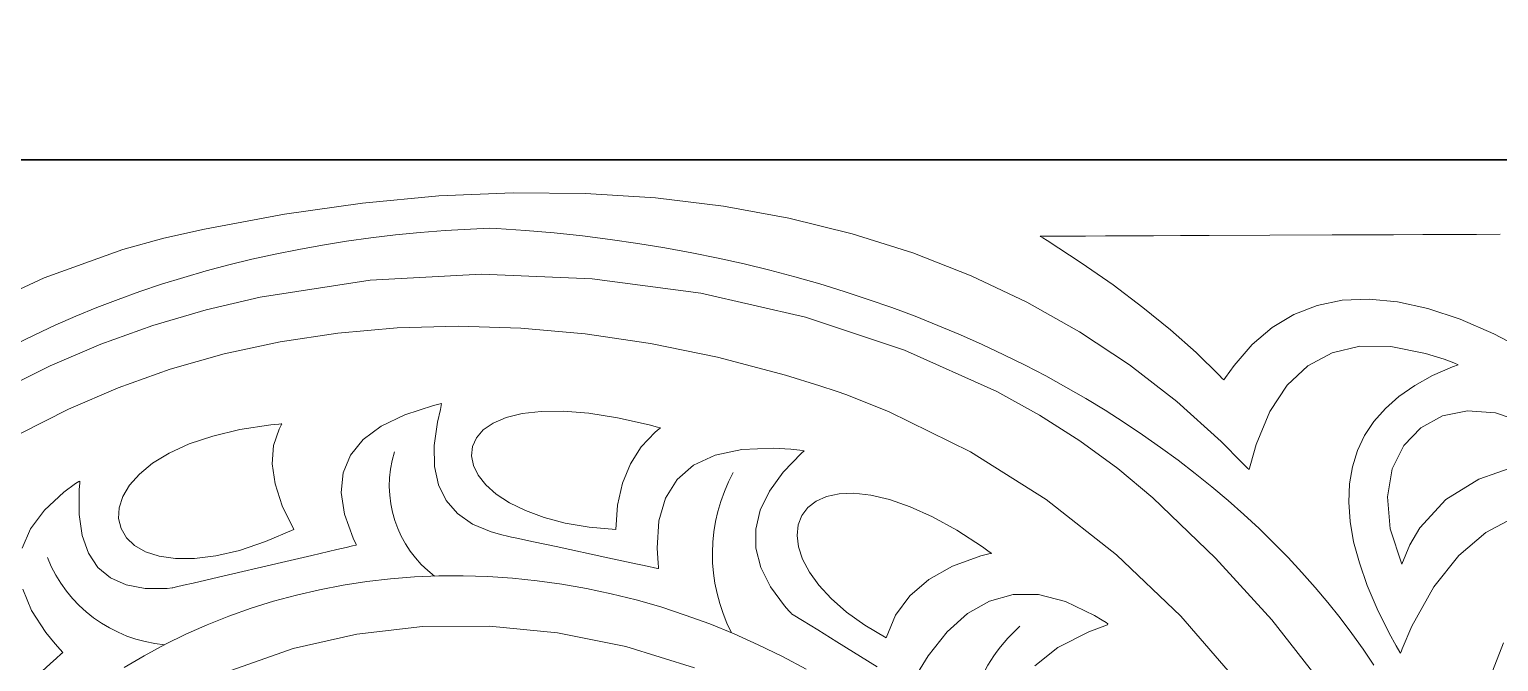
# Model space of a CAD drawing. Header units: inches. Extents: x 249 to 1192, y -18 to 440.
# Drawn here: x 610.163 to 610.727, y 242.707 to 242.949 of the extents above; entities that cross this region are included whole.
import ezdxf

# ---------------------------------------------------------------- set-up
doc = ezdxf.new("R2010")
doc.units = ezdxf.units.IN
doc.header["$MEASUREMENT"] = 0
doc.layers.add('KACA', color=141, linetype='Continuous', lineweight=30)
doc.layers.add('KUSEN', color=16, linetype='Continuous', lineweight=15)
doc.layers.add('KOLOM', color=5, linetype='Continuous')

# ---------------------------------------------------------------- blocks, each defined once
blk = doc.blocks.new('GORGA')
blk.add_lwpolyline([(366.59218, 151.19092), (367.59218, 151.19092), (367.59218, 149.19092), (366.59218, 149.19092)], close=True)
blk.add_lwpolyline([(366.59218, 151.19092), (367.59218, 151.19092), (367.59218, 149.19092), (366.59218, 149.19092)], close=True)
at = {"lineweight": 9}
for points in [[(366.88975, 150.98792), (366.89737, 150.9948), (366.90045, 150.99758), (366.90288, 150.99978), (366.90454, 151.00128), (366.90531, 151.00197), (366.90534, 151.002), (366.90437, 151.00303), (366.90239, 151.00522), (366.89883, 151.00956), (366.89333, 151.01804), (366.88999, 151.02626)], [(366.88981, 151.0419), (366.89296, 151.04933), (366.89827, 151.05649), (366.90574, 151.0634), (366.91029, 151.06675), (366.91151, 151.06758), (366.91191, 151.06763), (366.91184, 151.06697), (366.91164, 151.06439), (366.91161, 151.0549), (366.91279, 151.04677), (366.91519, 151.04), (366.91881, 151.03459), (366.92365, 151.03054), (366.9297, 151.02784), (366.93698, 151.02651), (366.94548, 151.02653), (366.94733, 151.0267), (366.94758, 151.02675), (366.94907, 151.0271), (366.95175, 151.02772), (366.95544, 151.02858), (366.96519, 151.03085), (366.98932, 151.03646), (367.00098, 151.03917), (367.01054, 151.0414), (367.01411, 151.04223), (367.01664, 151.04281), (367.01796, 151.04312), (367.01803, 151.04332), (367.01687, 151.04575), (367.0135, 151.05494), (367.0122, 151.06333), (367.01296, 151.07091), (367.01579, 151.07768), (367.02068, 151.08364), (367.02764, 151.0888), (367.03665, 151.09314), (367.04774, 151.09668), (367.05083, 151.09744), (367.05038, 151.09513), (367.04922, 151.09026), (367.04796, 151.08127), (367.0481, 151.07327), (367.04964, 151.06626), (367.05258, 151.06025), (367.05693, 151.05523), (367.06268, 151.0512), (367.06983, 151.04816), (367.07393, 151.04702), (367.07611, 151.04654), (367.07665, 151.04643), (367.07766, 151.04621), (367.07966, 151.04579), (367.08607, 151.04441), (367.09479, 151.04254), (367.11467, 151.03828), (367.12361, 151.03637), (367.1304, 151.03491), (367.13264, 151.03443), (367.13392, 151.03416), (367.13416, 151.03411), (367.13411, 151.03462), (367.13394, 151.03614), (367.13356, 151.04197), (367.13422, 151.0524), (367.13678, 151.06117), (367.14124, 151.06829), (367.14761, 151.07376), (367.15589, 151.07758), (367.16606, 151.07975), (367.17814, 151.08027), (367.1849, 151.0799), (367.18845, 151.07957), (367.19008, 151.07932), (367.18907, 151.07841), (367.18198, 151.07114), (367.17668, 151.06386), (367.17317, 151.05656), (367.17146, 151.04924), (367.17153, 151.0419), (367.17341, 151.03454), (367.17707, 151.02717), (367.18253, 151.01978), (367.18417, 151.01793), (367.18504, 151.017), (367.18523, 151.01681), (367.18585, 151.01642), (367.18939, 151.01423), (367.19526, 151.01061), (367.20259, 151.00608), (367.21812, 150.99648)], [(367.23092, 150.98963), (367.23768, 151.0007), (367.24496, 151.00982), (367.2528, 151.01685), (367.26124, 151.02168), (367.2703, 151.02415), (367.28002, 151.02414), (367.29044, 151.02152), (367.3016, 151.01614), (367.3045, 151.01436), (367.30597, 151.01339), (367.30671, 151.01289), (367.30656, 151.01249), (367.29942, 151.0099), (367.28752, 151.00388), (367.27864, 150.99688)], [(366.86984, 151.13241), (366.8982, 151.1457), (366.92837, 151.15647), (366.94412, 151.16082), (366.95979, 151.16434), (366.9905, 151.1701), (367.0205, 151.17432), (367.04979, 151.17704), (367.07831, 151.17826), (367.10605, 151.178), (367.13296, 151.17629), (367.15903, 151.17313), (367.18421, 151.16855), (367.20848, 151.16257), (367.23181, 151.1552), (367.25416, 151.14646), (367.27551, 151.13637), (367.29581, 151.12495), (367.31505, 151.11221), (367.33319, 151.09817), (367.3502, 151.08285), (367.35827, 151.07472), (367.36024, 151.07264), (367.36093, 151.0721), (367.36105, 151.07258), (367.36153, 151.07449), (367.36366, 151.08175), (367.36893, 151.09435), (367.37553, 151.10441), (367.38348, 151.11194), (367.39277, 151.11693), (367.40339, 151.11938), (367.41536, 151.1193), (367.42866, 151.11668), (367.43582, 151.11442), (367.43952, 151.11306), (367.44114, 151.11231), (367.43909, 151.11153), (367.4314, 151.10813), (367.42453, 151.10433), (367.41848, 151.10013), (367.41326, 151.09554), (367.40885, 151.09055), (367.40528, 151.08515), (367.40252, 151.07937), (367.40058, 151.07318), (367.39947, 151.06659), (367.39918, 151.05961), (367.39971, 151.05223), (367.40107, 151.04444), (367.40325, 151.03627), (367.40625, 151.02769), (367.41007, 151.01871), (367.41471, 151.00934), (367.41734, 151.0045), (367.41874, 151.00205), (367.41906, 151.00167), (367.41928, 151.00224), (367.41971, 151.00338), (367.4234, 151.01205), (367.4319, 151.02714), (367.44151, 151.03915), (367.45178, 151.04797), (367.46225, 151.05351)], [(367.45864, 151.00568), (367.45348, 150.99246), (367.45104, 150.97846), (367.45089, 150.96373), (367.45266, 150.9483), (367.45594, 150.93222), (367.46033, 150.91555)], [(366.88975, 150.98792), (366.89737, 150.9948), (366.90045, 150.99758), (366.90288, 150.99978), (366.90454, 151.00128), (366.90531, 151.00197), (366.90534, 151.002), (366.90437, 151.00303), (366.90239, 151.00522), (366.89883, 151.00956), (366.89333, 151.01804), (366.88999, 151.02626)], [(366.88981, 151.0419), (366.89296, 151.04933), (366.89827, 151.05649), (366.90574, 151.0634), (366.91029, 151.06675), (366.91151, 151.06758), (366.91191, 151.06763), (366.91184, 151.06697), (366.91164, 151.06439), (366.91161, 151.0549), (366.91279, 151.04677), (366.91519, 151.04), (366.91881, 151.03459), (366.92365, 151.03054), (366.9297, 151.02784), (366.93698, 151.02651), (366.94548, 151.02653), (366.94733, 151.0267), (366.94758, 151.02675), (366.94907, 151.0271), (366.95175, 151.02772), (366.95544, 151.02858), (366.96519, 151.03085), (366.98932, 151.03646), (367.00098, 151.03917), (367.01054, 151.0414), (367.01411, 151.04223), (367.01664, 151.04281), (367.01796, 151.04312), (367.01803, 151.04332), (367.01687, 151.04575), (367.0135, 151.05494), (367.0122, 151.06333), (367.01296, 151.07091), (367.01579, 151.07768), (367.02068, 151.08364), (367.02764, 151.0888), (367.03665, 151.09314), (367.04774, 151.09668), (367.05083, 151.09744), (367.05038, 151.09513), (367.04922, 151.09026), (367.04796, 151.08127), (367.0481, 151.07327), (367.04964, 151.06626), (367.05258, 151.06025), (367.05693, 151.05523), (367.06268, 151.0512), (367.06983, 151.04816), (367.07393, 151.04702), (367.07611, 151.04654), (367.07665, 151.04643), (367.07766, 151.04621), (367.07966, 151.04579), (367.08607, 151.04441), (367.09479, 151.04254), (367.11467, 151.03828), (367.12361, 151.03637), (367.1304, 151.03491), (367.13264, 151.03443), (367.13392, 151.03416), (367.13416, 151.03411), (367.13411, 151.03462), (367.13394, 151.03614), (367.13356, 151.04197), (367.13422, 151.0524), (367.13678, 151.06117), (367.14124, 151.06829), (367.14761, 151.07376), (367.15589, 151.07758), (367.16606, 151.07975), (367.17814, 151.08027), (367.1849, 151.0799), (367.18845, 151.07957), (367.19008, 151.07932), (367.18907, 151.07841), (367.18198, 151.07114), (367.17668, 151.06386), (367.17317, 151.05656), (367.17146, 151.04924), (367.17153, 151.0419), (367.17341, 151.03454), (367.17707, 151.02717), (367.18253, 151.01978), (367.18417, 151.01793), (367.18504, 151.017), (367.18523, 151.01681), (367.18585, 151.01642), (367.18939, 151.01423), (367.19526, 151.01061), (367.20259, 151.00608), (367.21812, 150.99648)], [(367.23092, 150.98963), (367.23768, 151.0007), (367.24496, 151.00982), (367.2528, 151.01685), (367.26124, 151.02168), (367.2703, 151.02415), (367.28002, 151.02414), (367.29044, 151.02152), (367.3016, 151.01614), (367.3045, 151.01436), (367.30597, 151.01339), (367.30671, 151.01289), (367.30656, 151.01249), (367.29942, 151.0099), (367.28752, 151.00388), (367.27864, 150.99688)], [(366.86984, 151.13241), (366.8982, 151.1457), (366.92837, 151.15647), (366.94412, 151.16082), (366.95979, 151.16434), (366.9905, 151.1701), (367.0205, 151.17432), (367.04979, 151.17704), (367.07831, 151.17826), (367.10605, 151.178), (367.13296, 151.17629), (367.15903, 151.17313), (367.18421, 151.16855), (367.20848, 151.16257), (367.23181, 151.1552), (367.25416, 151.14646), (367.27551, 151.13637), (367.29581, 151.12495), (367.31505, 151.11221), (367.33319, 151.09817), (367.3502, 151.08285), (367.35827, 151.07472), (367.36024, 151.07264), (367.36093, 151.0721), (367.36105, 151.07258), (367.36153, 151.07449), (367.36366, 151.08175), (367.36893, 151.09435), (367.37553, 151.10441), (367.38348, 151.11194), (367.39277, 151.11693), (367.40339, 151.11938), (367.41536, 151.1193), (367.42866, 151.11668), (367.43582, 151.11442), (367.43952, 151.11306), (367.44114, 151.11231), (367.43909, 151.11153), (367.4314, 151.10813), (367.42453, 151.10433), (367.41848, 151.10013), (367.41326, 151.09554), (367.40885, 151.09055), (367.40528, 151.08515), (367.40252, 151.07937), (367.40058, 151.07318), (367.39947, 151.06659), (367.39918, 151.05961), (367.39971, 151.05223), (367.40107, 151.04444), (367.40325, 151.03627), (367.40625, 151.02769), (367.41007, 151.01871), (367.41471, 151.00934), (367.41734, 151.0045), (367.41874, 151.00205), (367.41906, 151.00167), (367.41928, 151.00224), (367.41971, 151.00338), (367.4234, 151.01205), (367.4319, 151.02714), (367.44151, 151.03915), (367.45178, 151.04797), (367.46225, 151.05351)], [(367.45864, 151.00568), (367.45348, 150.99246), (367.45104, 150.97846), (367.45089, 150.96373), (367.45266, 150.9483), (367.45594, 150.93222), (367.46033, 150.91555)], [(367.40887, 150.99713), (367.40474, 151.00321), (367.40041, 151.00923), (367.39589, 151.01519), (367.39117, 151.02108), (367.38626, 151.0269), (367.38116, 151.03265), (367.37587, 151.03833), (367.37039, 151.04392), (367.36473, 151.04944), (367.35889, 151.05487), (367.35286, 151.06021), (367.34664, 151.06545), (367.34025, 151.0706), (367.33368, 151.07566), (367.32693, 151.08061), (367.32001, 151.08546), (367.31291, 151.09019), (367.30564, 151.09482), (367.2982, 151.09933), (367.29059, 151.10372), (367.28281, 151.10799), (367.27486, 151.11214), (367.26675, 151.11616), (367.25847, 151.12004), (367.25003, 151.1238), (367.24143, 151.12741), (367.23266, 151.13088), (367.22374, 151.13421), (367.21467, 151.13739), (367.20544, 151.14042), (367.19605, 151.1433), (367.18651, 151.14601), (367.17682, 151.14857), (367.16698, 151.15096), (367.157, 151.15319), (367.14686, 151.15525), (367.13658, 151.15713), (367.12616, 151.15883), (367.1156, 151.16036), (367.10489, 151.1617), (367.09404, 151.16285), (367.08306, 151.16381), (367.07194, 151.16458), (367.06921, 151.16469), (367.06676, 151.1646), (367.06188, 151.16437), (367.05219, 151.16378), (367.04258, 151.16302), (367.03307, 151.16208), (367.02365, 151.16096), (367.01432, 151.15967), (367.00509, 151.1582), (366.99596, 151.15656), (366.98693, 151.15475), (366.978, 151.15277), (366.96917, 151.15062), (366.96045, 151.1483), (366.95183, 151.14582), (366.94332, 151.14317), (366.93492, 151.14035), (366.92664, 151.13737), (366.91846, 151.13422), (366.9104, 151.13092), (366.90246, 151.12745), (366.89463, 151.12382), (366.88693, 151.12004)], [(367.19083, 150.99549), (367.18168, 151.00039), (367.17245, 151.00492), (367.16315, 151.00908), (367.1538, 151.01288), (367.14439, 151.01632), (367.13495, 151.0194), (367.12548, 151.02212), (367.11599, 151.02449), (367.10648, 151.0265), (367.09698, 151.02816), (367.08748, 151.02948), (367.078, 151.03045), (367.06855, 151.03107), (367.05914, 151.03136), (367.04977, 151.0313), (367.04046, 151.03091), (367.03122, 151.03018), (367.02205, 151.02912), (367.01296, 151.02773), (367.00397, 151.02601), (366.99509, 151.02396), (366.98631, 151.02159), (366.97766, 151.0189), (366.96915, 151.01589), (366.96077, 151.01256), (366.95255, 151.00892), (366.94448, 151.00496), (366.93659, 151.0007), (366.92888, 150.99613)], [(367.40887, 150.99713), (367.40474, 151.00321), (367.40041, 151.00923), (367.39589, 151.01519), (367.39117, 151.02108), (367.38626, 151.0269), (367.38116, 151.03265), (367.37587, 151.03833), (367.37039, 151.04392), (367.36473, 151.04944), (367.35889, 151.05487), (367.35286, 151.06021), (367.34664, 151.06545), (367.34025, 151.0706), (367.33368, 151.07566), (367.32693, 151.08061), (367.32001, 151.08546), (367.31291, 151.09019), (367.30564, 151.09482), (367.2982, 151.09933), (367.29059, 151.10372), (367.28281, 151.10799), (367.27486, 151.11214), (367.26675, 151.11616), (367.25847, 151.12004), (367.25003, 151.1238), (367.24143, 151.12741), (367.23266, 151.13088), (367.22374, 151.13421), (367.21467, 151.13739), (367.20544, 151.14042), (367.19605, 151.1433), (367.18651, 151.14601), (367.17682, 151.14857), (367.16698, 151.15096), (367.157, 151.15319), (367.14686, 151.15525), (367.13658, 151.15713), (367.12616, 151.15883), (367.1156, 151.16036), (367.10489, 151.1617), (367.09404, 151.16285), (367.08306, 151.16381), (367.07194, 151.16458), (367.06921, 151.16469), (367.06676, 151.1646), (367.06188, 151.16437), (367.05219, 151.16378), (367.04258, 151.16302), (367.03307, 151.16208), (367.02365, 151.16096), (367.01432, 151.15967), (367.00509, 151.1582), (366.99596, 151.15656), (366.98693, 151.15475), (366.978, 151.15277), (366.96917, 151.15062), (366.96045, 151.1483), (366.95183, 151.14582), (366.94332, 151.14317), (366.93492, 151.14035), (366.92664, 151.13737), (366.91846, 151.13422), (366.9104, 151.13092), (366.90246, 151.12745), (366.89463, 151.12382), (366.88693, 151.12004)], [(367.19083, 150.99549), (367.18168, 151.00039), (367.17245, 151.00492), (367.16315, 151.00908), (367.1538, 151.01288), (367.14439, 151.01632), (367.13495, 151.0194), (367.12548, 151.02212), (367.11599, 151.02449), (367.10648, 151.0265), (367.09698, 151.02816), (367.08748, 151.02948), (367.078, 151.03045), (367.06855, 151.03107), (367.05914, 151.03136), (367.04977, 151.0313), (367.04046, 151.03091), (367.03122, 151.03018), (367.02205, 151.02912), (367.01296, 151.02773), (367.00397, 151.02601), (366.99509, 151.02396), (366.98631, 151.02159), (366.97766, 151.0189), (366.96915, 151.01589), (366.96077, 151.01256), (366.95255, 151.00892), (366.94448, 151.00496), (366.93659, 151.0007), (366.92888, 150.99613)], [(367.46857, 151.11698), (367.45491, 151.12413), (367.44192, 151.12976), (367.4296, 151.13386), (367.41795, 151.13645), (367.40697, 151.13751), (367.39666, 151.13705), (367.38701, 151.13508), (367.37804, 151.13158), (367.36973, 151.12656), (367.36209, 151.12002), (367.35512, 151.11196), (367.35189, 151.10736), (367.35116, 151.10651), (367.35063, 151.10706), (367.34957, 151.10816), (367.34059, 151.11694), (367.33078, 151.12565), (367.32016, 151.13431), (367.30871, 151.1429), (367.29644, 151.15144), (367.28335, 151.15992), (367.28165, 151.16097), (367.2808, 151.1615), (367.28064, 151.16161), (367.28096, 151.16161), (367.28293, 151.16162), (367.28655, 151.16163), (367.29166, 151.16165), (367.29813, 151.16168), (367.30579, 151.16171), (367.31452, 151.16175), (367.32415, 151.16178), (367.33455, 151.16183), (367.34556, 151.16187), (367.36885, 151.16197), (367.39284, 151.16207), (367.41636, 151.16216), (367.42758, 151.16221), (367.43824, 151.16225), (367.4482, 151.16229), (367.45731, 151.16233)], [(367.46857, 151.11698), (367.45491, 151.12413), (367.44192, 151.12976), (367.4296, 151.13386), (367.41795, 151.13645), (367.40697, 151.13751), (367.39666, 151.13705), (367.38701, 151.13508), (367.37804, 151.13158), (367.36973, 151.12656), (367.36209, 151.12002), (367.35512, 151.11196), (367.35189, 151.10736), (367.35116, 151.10651), (367.35063, 151.10706), (367.34957, 151.10816), (367.34059, 151.11694), (367.33078, 151.12565), (367.32016, 151.13431), (367.30871, 151.1429), (367.29644, 151.15144), (367.28335, 151.15992), (367.28165, 151.16097), (367.2808, 151.1615), (367.28064, 151.16161), (367.28096, 151.16161), (367.28293, 151.16162), (367.28655, 151.16163), (367.29166, 151.16165), (367.29813, 151.16168), (367.30579, 151.16171), (367.31452, 151.16175), (367.32415, 151.16178), (367.33455, 151.16183), (367.34556, 151.16187), (367.36885, 151.16197), (367.39284, 151.16207), (367.41636, 151.16216), (367.42758, 151.16221), (367.43824, 151.16225), (367.4482, 151.16229), (367.45731, 151.16233)], [(367.38897, 150.98977), (367.36967, 151.01443), (367.34799, 151.03818), (367.32391, 151.06128), (367.31048, 151.07254), (367.29596, 151.0831), (367.28044, 151.09294), (367.26399, 151.10204), (367.22863, 151.11792), (367.19053, 151.13054), (367.15032, 151.13972), (367.10864, 151.14527), (367.06613, 151.14699), (367.02342, 151.1447), (366.98116, 151.13821), (366.96039, 151.13334), (366.93997, 151.12734), (366.91999, 151.1202), (366.90051, 151.11189), (366.88162, 151.10239)], [(367.14791, 150.99612), (367.12163, 151.00422), (367.09535, 151.00954), (367.06924, 151.0121), (367.04349, 151.01191), (367.01828, 151.00901), (366.99379, 151.00341), (366.97022, 150.99514)], [(366.88916, 151.08597), (366.90749, 151.09529), (366.92665, 151.1035), (366.94661, 151.11057), (366.96734, 151.11645), (366.9888, 151.12109), (367.01095, 151.12445), (367.03378, 151.12649), (367.05724, 151.12715), (367.08129, 151.12639), (367.10592, 151.12418), (367.13108, 151.12045), (367.15673, 151.11517), (367.18286, 151.1083), (367.19608, 151.10424), (367.20228, 151.1022), (367.20643, 151.10072), (367.22275, 151.09426), (367.25392, 151.07891), (367.28305, 151.06056), (367.31001, 151.03946), (367.3347, 151.0159), (367.35699, 150.99015)], [(367.38897, 150.98977), (367.36967, 151.01443), (367.34799, 151.03818), (367.32391, 151.06128), (367.31048, 151.07254), (367.29596, 151.0831), (367.28044, 151.09294), (367.26399, 151.10204), (367.22863, 151.11792), (367.19053, 151.13054), (367.15032, 151.13972), (367.10864, 151.14527), (367.06613, 151.14699), (367.02342, 151.1447), (366.98116, 151.13821), (366.96039, 151.13334), (366.93997, 151.12734), (366.91999, 151.1202), (366.90051, 151.11189), (366.88162, 151.10239)], [(367.14791, 150.99612), (367.12163, 151.00422), (367.09535, 151.00954), (367.06924, 151.0121), (367.04349, 151.01191), (367.01828, 151.00901), (366.99379, 151.00341), (366.97022, 150.99514)], [(366.88916, 151.08597), (366.90749, 151.09529), (366.92665, 151.1035), (366.94661, 151.11057), (366.96734, 151.11645), (366.9888, 151.12109), (367.01095, 151.12445), (367.03378, 151.12649), (367.05724, 151.12715), (367.08129, 151.12639), (367.10592, 151.12418), (367.13108, 151.12045), (367.15673, 151.11517), (367.18286, 151.1083), (367.19608, 151.10424), (367.20228, 151.1022), (367.20643, 151.10072), (367.22275, 151.09426), (367.25392, 151.07891), (367.28305, 151.06056), (367.31001, 151.03946), (367.3347, 151.0159), (367.35699, 150.99015)]]:
    blk.add_lwpolyline(points, dxfattribs=at)
for points in [[(367.11769, 151.04914), (367.10751, 151.05002), (367.09833, 151.05158), (367.09015, 151.05371), (367.083, 151.05634), (367.07689, 151.05937), (367.07183, 151.06272), (367.06782, 151.06628), (367.0649, 151.06998), (367.06306, 151.07372), (367.06232, 151.07741), (367.06269, 151.08097), (367.0642, 151.0843), (367.06684, 151.08731), (367.07063, 151.08992), (367.07559, 151.09203), (367.08173, 151.09356), (367.08905, 151.09441), (367.09758, 151.09449), (367.10733, 151.09372), (367.11831, 151.092), (367.13053, 151.08925), (367.13378, 151.08839), (367.13461, 151.08817), (367.13485, 151.08807), (367.13475, 151.08799), (367.13436, 151.08769), (367.13285, 151.08644), (367.12752, 151.08087), (367.12334, 151.07436), (367.12031, 151.0669), (367.11843, 151.05849), (367.11769, 151.04914)], [(367.11769, 151.04914), (367.10751, 151.05002), (367.09833, 151.05158), (367.09015, 151.05371), (367.083, 151.05634), (367.07689, 151.05937), (367.07183, 151.06272), (367.06782, 151.06628), (367.0649, 151.06998), (367.06306, 151.07372), (367.06232, 151.07741), (367.06269, 151.08097), (367.0642, 151.0843), (367.06684, 151.08731), (367.07063, 151.08992), (367.07559, 151.09203), (367.08173, 151.09356), (367.08905, 151.09441), (367.09758, 151.09449), (367.10733, 151.09372), (367.11831, 151.092), (367.13053, 151.08925), (367.13378, 151.08839), (367.13461, 151.08817), (367.13485, 151.08807), (367.13475, 151.08799), (367.13436, 151.08769), (367.13285, 151.08644), (367.12752, 151.08087), (367.12334, 151.07436), (367.12031, 151.0669), (367.11843, 151.05849), (367.11769, 151.04914)], [(367.41952, 151.03577), (367.41511, 151.04939), (367.41404, 151.06168), (367.4159, 151.07239), (367.4203, 151.08128), (367.42685, 151.08812), (367.43516, 151.09265), (367.44484, 151.09465), (367.4555, 151.09386), (367.46675, 151.09004), (367.47818, 151.08297), (367.48385, 151.07813), (367.48525, 151.07678), (367.48536, 151.0763), (367.48429, 151.07627), (367.48004, 151.07602), (367.46379, 151.07352), (367.44911, 151.06844), (367.4365, 151.06058), (367.42647, 151.04975), (367.42258, 151.04317), (367.41952, 151.03577)], [(367.41952, 151.03577), (367.41511, 151.04939), (367.41404, 151.06168), (367.4159, 151.07239), (367.4203, 151.08128), (367.42685, 151.08812), (367.43516, 151.09265), (367.44484, 151.09465), (367.4555, 151.09386), (367.46675, 151.09004), (367.47818, 151.08297), (367.48385, 151.07813), (367.48525, 151.07678), (367.48536, 151.0763), (367.48429, 151.07627), (367.48004, 151.07602), (367.46379, 151.07352), (367.44911, 151.06844), (367.4365, 151.06058), (367.42647, 151.04975), (367.42258, 151.04317), (367.41952, 151.03577)], [(366.99402, 151.04914), (366.98317, 151.04445), (366.97318, 151.04109), (366.96408, 151.03896), (366.95589, 151.03794), (366.94866, 151.03795), (366.9424, 151.03886), (366.93715, 151.04057), (366.93294, 151.04298), (366.92978, 151.04598), (366.92772, 151.04946), (366.92678, 151.05332), (366.92698, 151.05744), (366.92836, 151.06173), (366.93095, 151.06608), (366.93477, 151.07038), (366.93985, 151.07453), (366.94622, 151.07841), (366.95391, 151.08192), (366.96295, 151.08496), (366.97337, 151.08742), (366.98519, 151.0892), (366.98837, 151.08952), (366.98917, 151.08959), (366.98943, 151.08959), (366.98937, 151.0895), (366.98916, 151.08913), (366.98838, 151.08766), (366.98626, 151.08133), (366.98577, 151.07432), (366.9869, 151.06661), (366.98965, 151.05822), (366.99402, 151.04914)], [(366.99402, 151.04914), (366.98317, 151.04445), (366.97318, 151.04109), (366.96408, 151.03896), (366.95589, 151.03794), (366.94866, 151.03795), (366.9424, 151.03886), (366.93715, 151.04057), (366.93294, 151.04298), (366.92978, 151.04598), (366.92772, 151.04946), (366.92678, 151.05332), (366.92698, 151.05744), (366.92836, 151.06173), (366.93095, 151.06608), (366.93477, 151.07038), (366.93985, 151.07453), (366.94622, 151.07841), (366.95391, 151.08192), (366.96295, 151.08496), (366.97337, 151.08742), (366.98519, 151.0892), (366.98837, 151.08952), (366.98917, 151.08959), (366.98943, 151.08959), (366.98937, 151.0895), (366.98916, 151.08913), (366.98838, 151.08766), (366.98626, 151.08133), (366.98577, 151.07432), (366.9869, 151.06661), (366.98965, 151.05822), (366.99402, 151.04914)], [(367.22153, 151.00754), (367.21335, 151.01243), (367.20633, 151.01747), (367.20047, 151.0226), (367.19572, 151.02774), (367.19207, 151.03281), (367.18947, 151.03774), (367.18791, 151.04245), (367.18735, 151.04686), (367.18777, 151.0509), (367.18914, 151.05449), (367.19143, 151.05755), (367.1946, 151.06001), (367.19864, 151.06179), (367.20351, 151.06282), (367.20919, 151.06301), (367.21564, 151.0623), (367.22285, 151.0606), (367.23077, 151.05784), (367.23938, 151.05394), (367.24866, 151.04882), (367.25857, 151.04242), (367.26114, 151.04061), (367.26179, 151.04014), (367.26194, 151.03997), (367.26175, 151.03993), (367.26098, 151.03974), (367.25796, 151.03895), (367.24703, 151.03506), (367.23792, 151.02997), (367.23064, 151.02369), (367.22517, 151.01621), (367.22153, 151.00754)], [(367.22153, 151.00754), (367.21335, 151.01243), (367.20633, 151.01747), (367.20047, 151.0226), (367.19572, 151.02774), (367.19207, 151.03281), (367.18947, 151.03774), (367.18791, 151.04245), (367.18735, 151.04686), (367.18777, 151.0509), (367.18914, 151.05449), (367.19143, 151.05755), (367.1946, 151.06001), (367.19864, 151.06179), (367.20351, 151.06282), (367.20919, 151.06301), (367.21564, 151.0623), (367.22285, 151.0606), (367.23077, 151.05784), (367.23938, 151.05394), (367.24866, 151.04882), (367.25857, 151.04242), (367.26114, 151.04061), (367.26179, 151.04014), (367.26194, 151.03997), (367.26175, 151.03993), (367.26098, 151.03974), (367.25796, 151.03895), (367.24703, 151.03506), (367.23792, 151.02997), (367.23064, 151.02369), (367.22517, 151.01621), (367.22153, 151.00754)]]:
    blk.add_lwpolyline(points, close=True, dxfattribs=at)
for points in [[(367.0327, 151.07885, 0.318857), (367.04815, 151.03126)], [(367.0327, 151.07885, 0.318857), (367.04815, 151.03126)], [(367.16284, 151.07099, 0.24949), (367.16217, 151.0095)], [(367.16284, 151.07099, 0.24949), (367.16217, 151.0095)], [(366.89943, 151.03837, 0.283238), (366.94442, 151.00493)], [(366.89943, 151.03837, 0.283238), (366.94442, 151.00493)], [(367.27291, 151.01203, 0.273524), (367.25316, 150.94951)], [(367.27291, 151.01203, 0.273524), (367.25316, 150.94951)]]:
    blk.add_lwpolyline(points, format="xyb", dxfattribs=at)
blk = doc.blocks.new('TAMPAK SAMPING KANAN')
at = {"layer": 'KUSEN'}
blk.add_lwpolyline([(609.71322, 242.89919), (611.01219, 242.89919), (611.01219, 242.99919), (609.71322, 242.99919)], close=True, dxfattribs=at)
at = {"layer": 'KACA'}
blk.add_blockref('GORGA', (243.27052, 91.70827), dxfattribs=at)

msp = doc.modelspace()

# ---------------------------------------------------------------- block references
at = {"layer": 'KOLOM'}
msp.add_blockref('TAMPAK SAMPING KANAN', (0, 0), dxfattribs=at)

doc.saveas('drawing.dxf')
